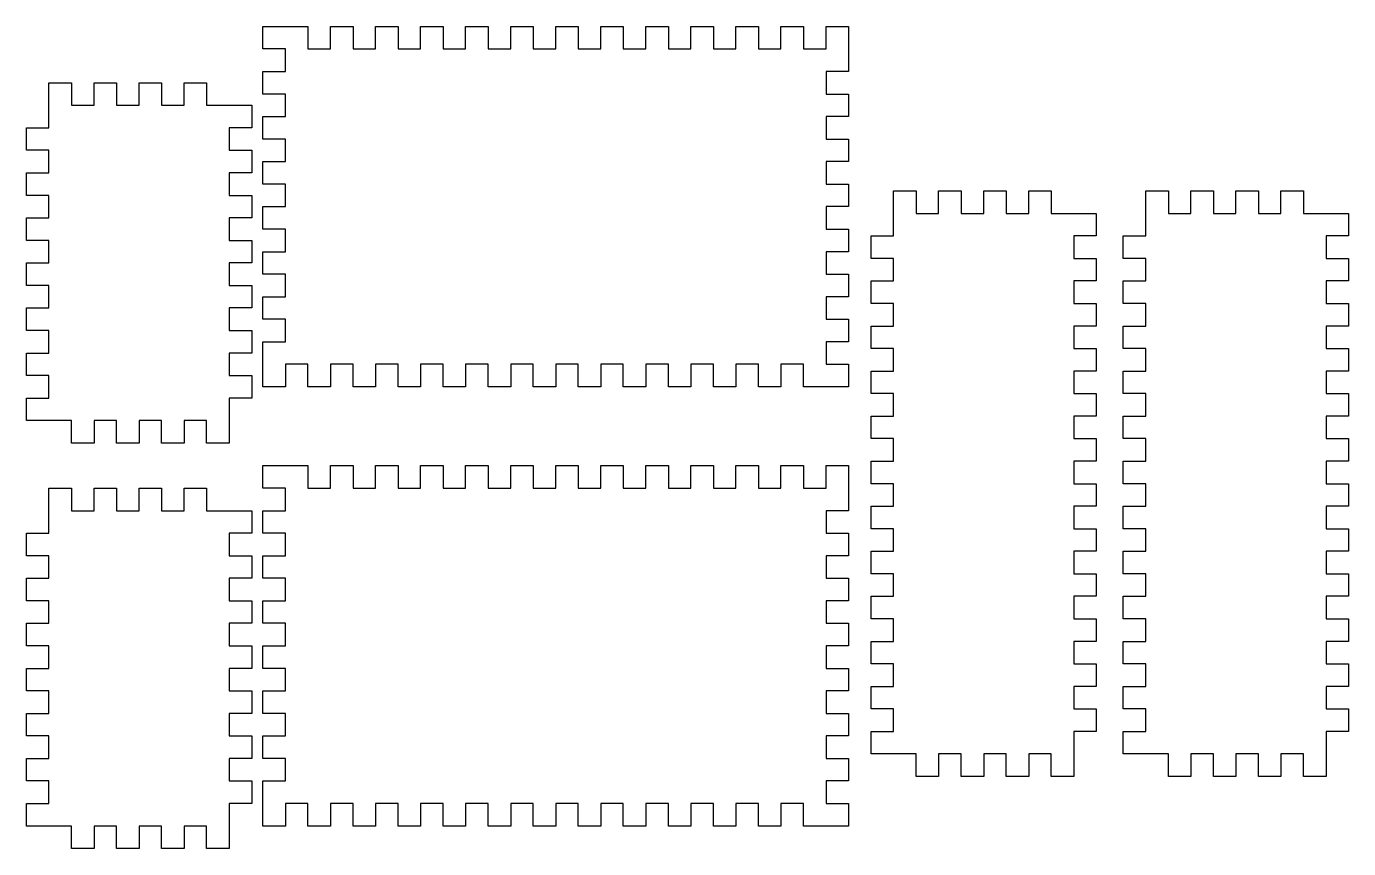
# Model space of a CAD drawing. Extents: x 0 to 666, y 0 to 414.
import ezdxf

# ---------------------------------------------------------------- set-up
doc = ezdxf.new("R2010")
doc.units = 0
doc.layers.get('0').update_dxf_attribs({"linetype": 'CONTINUOUS'})

msp = doc.modelspace()

# ---------------------------------------------------------------- linework, layer by layer
at = {"color": 7}
for points in [[(119.455122, 232.840928), (119.455122, 255.518096), (130.793704, 255.518096), (130.793704, 266.85668), (119.455122, 266.85668), (119.455122, 278.195256), (130.793704, 278.195256), (130.793704, 289.53384), (119.455122, 289.53384), (119.455122, 300.872424), (130.793704, 300.872424), (130.793704, 312.211008), (119.455122, 312.211008), (119.455122, 323.549592), (130.793704, 323.549592), (130.793704, 334.888176), (119.455122, 334.888176), (119.455122, 346.226752), (130.793704, 346.226752), (130.793704, 357.565336), (119.455122, 357.565336), (119.455122, 368.90392), (130.793704, 368.90392), (130.793704, 380.242504), (119.455122, 380.242504), (119.455122, 391.581088), (130.793704, 391.581088), (130.793704, 402.919672), (119.455122, 402.919672), (119.455122, 414.258248), (142.132286, 414.258248), (142.132286, 402.919672), (153.47087, 402.919672), (153.47087, 414.258248), (164.809452, 414.258248), (164.809452, 402.919672), (176.148034, 402.919672), (176.148034, 414.258248), (187.486618, 414.258248), (187.486618, 402.919672), (198.8252, 402.919672), (198.8252, 414.258248), (210.163782, 414.258248), (210.163782, 402.919672), (221.502368, 402.919672), (221.502368, 414.258248), (232.840952, 414.258248), (232.840952, 402.919672), (244.179528, 402.919672), (244.179528, 414.258248), (255.518112, 414.258248), (255.518112, 402.919672), (266.856696, 402.919672), (266.856696, 414.258248), (278.19528, 414.258248), (278.19528, 402.919672), (289.533864, 402.919672), (289.533864, 414.258248), (300.87244, 414.258248), (300.87244, 402.919672), (312.211024, 402.919672), (312.211024, 414.258248), (323.549608, 414.258248), (323.549608, 402.919672), (334.888192, 402.919672), (334.888192, 414.258248), (346.226776, 414.258248), (346.226776, 402.919672), (357.56536, 402.919672), (357.56536, 414.258248), (368.903936, 414.258248), (368.903936, 402.919672), (380.24252, 402.919672), (380.24252, 414.258248), (391.581104, 414.258248), (391.581104, 402.919672), (402.919688, 402.919672), (402.919688, 414.258248), (414.258272, 414.258248), (414.258272, 391.581088), (402.919688, 391.581088), (402.919688, 380.242504), (414.258272, 380.242504), (414.258272, 368.90392), (402.919688, 368.90392), (402.919688, 357.565336), (414.258272, 357.565336), (414.258272, 346.226752), (402.919688, 346.226752), (402.919688, 334.888176), (414.258272, 334.888176), (414.258272, 323.549592), (402.919688, 323.549592), (402.919688, 312.211008), (414.258272, 312.211008), (414.258272, 300.872424), (402.919688, 300.872424), (402.919688, 289.53384), (414.258272, 289.53384), (414.258272, 278.195256), (402.919688, 278.195256), (402.919688, 266.85668), (414.258272, 266.85668), (414.258272, 255.518096), (402.919688, 255.518096), (402.919688, 244.179512), (414.258272, 244.179512), (414.258272, 232.840928), (391.581104, 232.840928), (391.581104, 244.179512), (380.24252, 244.179512), (380.24252, 232.840928), (368.903936, 232.840928), (368.903936, 244.179512), (357.56536, 244.179512), (357.56536, 232.840928), (346.226776, 232.840928), (346.226776, 244.179512), (334.888192, 244.179512), (334.888192, 232.840928), (323.549608, 232.840928), (323.549608, 244.179512), (312.211024, 244.179512), (312.211024, 232.840928), (300.87244, 232.840928), (300.87244, 244.179512), (289.533864, 244.179512), (289.533864, 232.840928), (278.19528, 232.840928), (278.19528, 244.179512), (266.856696, 244.179512), (266.856696, 232.840928), (255.518112, 232.840928), (255.518112, 244.179512), (244.179528, 244.179512), (244.179528, 232.840928), (232.840952, 232.840928), (232.840952, 244.179512), (221.502368, 244.179512), (221.502368, 232.840928), (210.163782, 232.840928), (210.163782, 244.179512), (198.8252, 244.179512), (198.8252, 232.840928), (187.486618, 232.840928), (187.486618, 244.179512), (176.148034, 244.179512), (176.148034, 232.840928), (164.809452, 232.840928), (164.809452, 244.179512), (153.47087, 244.179512), (153.47087, 232.840928), (142.132286, 232.840928), (142.132286, 244.179512), (130.793704, 244.179512), (130.793704, 232.840928), (119.455122, 232.840928)], [(0.4, 215.833056), (0.4, 227.17164), (11.738584, 227.17164), (11.738584, 238.510216), (0.4, 238.510216), (0.4, 249.8488), (11.738584, 249.8488), (11.738584, 261.187384), (0.4, 261.187384), (0.4, 272.525968), (11.738584, 272.525968), (11.738584, 283.864552), (0.4, 283.864552), (0.4, 295.203136), (11.738584, 295.203136), (11.738584, 306.54172), (0.4, 306.54172), (0.4, 317.880296), (11.738584, 317.880296), (11.738584, 329.21888), (0.4, 329.21888), (0.4, 340.557464), (11.738584, 340.557464), (11.738584, 351.896048), (0.4, 351.896048), (0.4, 363.234632), (11.738584, 363.234632), (11.738584, 385.911792), (23.077168, 385.911792), (23.077168, 374.573216), (34.415752, 374.573216), (34.415752, 385.911792), (45.754336, 385.911792), (45.754336, 374.573216), (57.092917, 374.573216), (57.092917, 385.911792), (68.431499, 385.911792), (68.431499, 374.573216), (79.770082, 374.573216), (79.770082, 385.911792), (91.108665, 385.911792), (91.108665, 374.573216), (113.78583, 374.573216), (113.78583, 363.234632), (102.447247, 363.234632), (102.447247, 351.896048), (113.78583, 351.896048), (113.78583, 340.557464), (102.447247, 340.557464), (102.447247, 329.21888), (113.78583, 329.21888), (113.78583, 317.880296), (102.447247, 317.880296), (102.447247, 306.54172), (113.78583, 306.54172), (113.78583, 295.203136), (102.447247, 295.203136), (102.447247, 283.864552), (113.78583, 283.864552), (113.78583, 272.525968), (102.447247, 272.525968), (102.447247, 261.187384), (113.78583, 261.187384), (113.78583, 249.8488), (102.447247, 249.8488), (102.447247, 238.510216), (113.78583, 238.510216), (113.78583, 227.17164), (102.447247, 227.17164), (102.447247, 204.494472), (91.108665, 204.494472), (91.108665, 215.833056), (79.770082, 215.833056), (79.770082, 204.494472), (68.431499, 204.494472), (68.431499, 215.833056), (57.092917, 215.833056), (57.092917, 204.494472), (45.754336, 204.494472), (45.754336, 215.833056), (34.415752, 215.833056), (34.415752, 204.494472), (23.077168, 204.494472), (23.077168, 215.833056), (0.4, 215.833056)], [(425.596856, 48.022008), (425.596856, 59.360648), (436.935432, 59.360648), (436.935432, 70.699208), (425.596856, 70.699208), (425.596856, 82.037768), (436.935432, 82.037768), (436.935432, 93.376328), (425.596856, 93.376328), (425.596856, 104.714968), (436.935432, 104.714968), (436.935432, 116.053528), (425.596856, 116.053528), (425.596856, 127.392088), (436.935432, 127.392088), (436.935432, 138.730728), (425.596856, 138.730728), (425.596856, 150.069288), (436.935432, 150.069288), (436.935432, 161.407848), (425.596856, 161.407848), (425.596856, 172.74644), (436.935432, 172.74644), (436.935432, 184.085024), (425.596856, 184.085024), (425.596856, 195.423608), (436.935432, 195.423608), (436.935432, 206.762192), (425.596856, 206.762192), (425.596856, 218.100768), (436.935432, 218.100768), (436.935432, 229.439352), (425.596856, 229.439352), (425.596856, 240.777936), (436.935432, 240.777936), (436.935432, 252.11652), (425.596856, 252.11652), (425.596856, 263.455104), (436.935432, 263.455104), (436.935432, 274.79368), (425.596856, 274.79368), (425.596856, 286.132264), (436.935432, 286.132264), (436.935432, 297.470848), (425.596856, 297.470848), (425.596856, 308.809432), (436.935432, 308.809432), (436.935432, 331.4866), (448.274016, 331.4866), (448.274016, 320.148016), (459.6126, 320.148016), (459.6126, 331.4866), (470.951184, 331.4866), (470.951184, 320.148016), (482.289768, 320.148016), (482.289768, 331.4866), (493.628352, 331.4866), (493.628352, 320.148016), (504.966936, 320.148016), (504.966936, 331.4866), (516.305512, 331.4866), (516.305512, 320.148016), (538.98268, 320.148016), (538.98268, 308.809432), (527.644096, 308.809432), (527.644096, 297.470848), (538.98268, 297.470848), (538.98268, 286.132264), (527.644096, 286.132264), (527.644096, 274.79368), (538.98268, 274.79368), (538.98268, 263.455104), (527.644096, 263.455104), (527.644096, 252.11652), (538.98268, 252.11652), (538.98268, 240.777936), (527.644096, 240.777936), (527.644096, 229.439352), (538.98268, 229.439352), (538.98268, 218.100768), (527.644096, 218.100768), (527.644096, 206.762192), (538.98268, 206.762192), (538.98268, 195.423608), (527.644096, 195.423608), (527.644096, 184.085024), (538.98268, 184.085024), (538.98268, 172.74644), (527.644096, 172.74644), (527.644096, 161.407848), (538.98268, 161.407848), (538.98268, 150.069288), (527.644096, 150.069288), (527.644096, 138.730728), (538.98268, 138.730728), (538.98268, 127.392088), (527.644096, 127.392088), (527.644096, 116.053528), (538.98268, 116.053528), (538.98268, 104.714968), (527.644096, 104.714968), (527.644096, 93.376328), (538.98268, 93.376328), (538.98268, 82.037768), (527.644096, 82.037768), (527.644096, 70.699208), (538.98268, 70.699208), (538.98268, 59.360648), (527.644096, 59.360648), (527.644096, 36.683448), (516.305512, 36.683448), (516.305512, 48.022008), (504.966936, 48.022008), (504.966936, 36.683448), (493.628352, 36.683448), (493.628352, 48.022008), (482.289768, 48.022008), (482.289768, 36.683448), (470.951184, 36.683448), (470.951184, 48.022008), (459.6126, 48.022008), (459.6126, 36.683448), (448.274016, 36.683448), (448.274016, 48.022008), (425.596856, 48.022008)], [(552.588976, 48.022008), (552.588976, 59.360648), (563.92756, 59.360648), (563.92756, 70.699208), (552.588976, 70.699208), (552.588976, 82.037768), (563.92756, 82.037768), (563.92756, 93.376328), (552.588976, 93.376328), (552.588976, 104.714968), (563.92756, 104.714968), (563.92756, 116.053528), (552.588976, 116.053528), (552.588976, 127.392088), (563.92756, 127.392088), (563.92756, 138.730728), (552.588976, 138.730728), (552.588976, 150.069288), (563.92756, 150.069288), (563.92756, 161.407848), (552.588976, 161.407848), (552.588976, 172.74644), (563.92756, 172.74644), (563.92756, 184.085024), (552.588976, 184.085024), (552.588976, 195.423608), (563.92756, 195.423608), (563.92756, 206.762192), (552.588976, 206.762192), (552.588976, 218.100768), (563.92756, 218.100768), (563.92756, 229.439352), (552.588976, 229.439352), (552.588976, 240.777936), (563.92756, 240.777936), (563.92756, 252.11652), (552.588976, 252.11652), (552.588976, 263.455104), (563.92756, 263.455104), (563.92756, 274.79368), (552.588976, 274.79368), (552.588976, 286.132264), (563.92756, 286.132264), (563.92756, 297.470848), (552.588976, 297.470848), (552.588976, 308.809432), (563.92756, 308.809432), (563.92756, 331.4866), (575.266144, 331.4866), (575.266144, 320.148016), (586.604728, 320.148016), (586.604728, 331.4866), (597.943312, 331.4866), (597.943312, 320.148016), (609.281896, 320.148016), (609.281896, 331.4866), (620.620472, 331.4866), (620.620472, 320.148016), (631.959056, 320.148016), (631.959056, 331.4866), (643.29764, 331.4866), (643.29764, 320.148016), (665.974808, 320.148016), (665.974808, 308.809432), (654.636224, 308.809432), (654.636224, 297.470848), (665.974808, 297.470848), (665.974808, 286.132264), (654.636224, 286.132264), (654.636224, 274.79368), (665.974808, 274.79368), (665.974808, 263.455104), (654.636224, 263.455104), (654.636224, 252.11652), (665.974808, 252.11652), (665.974808, 240.777936), (654.636224, 240.777936), (654.636224, 229.439352), (665.974808, 229.439352), (665.974808, 218.100768), (654.636224, 218.100768), (654.636224, 206.762192), (665.974808, 206.762192), (665.974808, 195.423608), (654.636224, 195.423608), (654.636224, 184.085024), (665.974808, 184.085024), (665.974808, 172.74644), (654.636224, 172.74644), (654.636224, 161.407848), (665.974808, 161.407848), (665.974808, 150.069288), (654.636224, 150.069288), (654.636224, 138.730728), (665.974808, 138.730728), (665.974808, 127.392088), (654.636224, 127.392088), (654.636224, 116.053528), (665.974808, 116.053528), (665.974808, 104.714968), (654.636224, 104.714968), (654.636224, 93.376328), (665.974808, 93.376328), (665.974808, 82.037768), (654.636224, 82.037768), (654.636224, 70.699208), (665.974808, 70.699208), (665.974808, 59.360648), (654.636224, 59.360648), (654.636224, 36.683448), (643.29764, 36.683448), (643.29764, 48.022008), (631.959056, 48.022008), (631.959056, 36.683448), (620.620472, 36.683448), (620.620472, 48.022008), (609.281896, 48.022008), (609.281896, 36.683448), (597.943312, 36.683448), (597.943312, 48.022008), (586.604728, 48.022008), (586.604728, 36.683448), (575.266144, 36.683448), (575.266144, 48.022008), (552.588976, 48.022008)], [(119.455122, 11.738568), (119.455122, 34.415768), (130.793704, 34.415768), (130.793704, 45.754328), (119.455122, 45.754328), (119.455122, 57.092888), (130.793704, 57.092888), (130.793704, 68.431448), (119.455122, 68.431448), (119.455122, 79.770088), (130.793704, 79.770088), (130.793704, 91.108648), (119.455122, 91.108648), (119.455122, 102.447208), (130.793704, 102.447208), (130.793704, 113.785848), (119.455122, 113.785848), (119.455122, 125.124408), (130.793704, 125.124408), (130.793704, 136.462968), (119.455122, 136.462968), (119.455122, 147.801528), (130.793704, 147.801528), (130.793704, 159.140168), (119.455122, 159.140168), (119.455122, 170.478728), (130.793704, 170.478728), (130.793704, 181.817304), (119.455122, 181.817304), (119.455122, 193.155888), (142.132286, 193.155888), (142.132286, 181.817304), (153.47087, 181.817304), (153.47087, 193.155888), (164.809452, 193.155888), (164.809452, 181.817304), (176.148034, 181.817304), (176.148034, 193.155888), (187.486618, 193.155888), (187.486618, 181.817304), (198.8252, 181.817304), (198.8252, 193.155888), (210.163782, 193.155888), (210.163782, 181.817304), (221.502368, 181.817304), (221.502368, 193.155888), (232.840952, 193.155888), (232.840952, 181.817304), (244.179528, 181.817304), (244.179528, 193.155888), (255.518112, 193.155888), (255.518112, 181.817304), (266.856696, 181.817304), (266.856696, 193.155888), (278.19528, 193.155888), (278.19528, 181.817304), (289.533864, 181.817304), (289.533864, 193.155888), (300.87244, 193.155888), (300.87244, 181.817304), (312.211024, 181.817304), (312.211024, 193.155888), (323.549608, 193.155888), (323.549608, 181.817304), (334.888192, 181.817304), (334.888192, 193.155888), (346.226776, 193.155888), (346.226776, 181.817304), (357.56536, 181.817304), (357.56536, 193.155888), (368.903936, 193.155888), (368.903936, 181.817304), (380.24252, 181.817304), (380.24252, 193.155888), (391.581104, 193.155888), (391.581104, 181.817304), (402.919688, 181.817304), (402.919688, 193.155888), (414.258272, 193.155888), (414.258272, 170.478728), (402.919688, 170.478728), (402.919688, 159.140168), (414.258272, 159.140168), (414.258272, 147.801528), (402.919688, 147.801528), (402.919688, 136.462968), (414.258272, 136.462968), (414.258272, 125.124408), (402.919688, 125.124408), (402.919688, 113.785848), (414.258272, 113.785848), (414.258272, 102.447208), (402.919688, 102.447208), (402.919688, 91.108648), (414.258272, 91.108648), (414.258272, 79.770088), (402.919688, 79.770088), (402.919688, 68.431448), (414.258272, 68.431448), (414.258272, 57.092888), (402.919688, 57.092888), (402.919688, 45.754328), (414.258272, 45.754328), (414.258272, 34.415768), (402.919688, 34.415768), (402.919688, 23.077128), (414.258272, 23.077128), (414.258272, 11.738568), (391.581104, 11.738568), (391.581104, 23.077128), (380.24252, 23.077128), (380.24252, 11.738568), (368.903936, 11.738568), (368.903936, 23.077128), (357.56536, 23.077128), (357.56536, 11.738568), (346.226776, 11.738568), (346.226776, 23.077128), (334.888192, 23.077128), (334.888192, 11.738568), (323.549608, 11.738568), (323.549608, 23.077128), (312.211024, 23.077128), (312.211024, 11.738568), (300.87244, 11.738568), (300.87244, 23.077128), (289.533864, 23.077128), (289.533864, 11.738568), (278.19528, 11.738568), (278.19528, 23.077128), (266.856696, 23.077128), (266.856696, 11.738568), (255.518112, 11.738568), (255.518112, 23.077128), (244.179528, 23.077128), (244.179528, 11.738568), (232.840952, 11.738568), (232.840952, 23.077128), (221.502368, 23.077128), (221.502368, 11.738568), (210.163782, 11.738568), (210.163782, 23.077128), (198.8252, 23.077128), (198.8252, 11.738568), (187.486618, 11.738568), (187.486618, 23.077128), (176.148034, 23.077128), (176.148034, 11.738568), (164.809452, 11.738568), (164.809452, 23.077128), (153.47087, 23.077128), (153.47087, 11.738568), (142.132286, 11.738568), (142.132286, 23.077128), (130.793704, 23.077128), (130.793704, 11.738568), (119.455122, 11.738568)], [(0.4, 11.738568), (0.4, 23.077128), (11.738584, 23.077128), (11.738584, 34.415768), (0.4, 34.415768), (0.4, 45.754328), (11.738584, 45.754328), (11.738584, 57.092888), (0.4, 57.092888), (0.4, 68.431448), (11.738584, 68.431448), (11.738584, 79.770088), (0.4, 79.770088), (0.4, 91.108648), (11.738584, 91.108648), (11.738584, 102.447208), (0.4, 102.447208), (0.4, 113.785848), (11.738584, 113.785848), (11.738584, 125.124408), (0.4, 125.124408), (0.4, 136.462968), (11.738584, 136.462968), (11.738584, 147.801528), (0.4, 147.801528), (0.4, 159.140168), (11.738584, 159.140168), (11.738584, 181.817304), (23.077168, 181.817304), (23.077168, 170.478728), (34.415752, 170.478728), (34.415752, 181.817304), (45.754336, 181.817304), (45.754336, 170.478728), (57.092917, 170.478728), (57.092917, 181.817304), (68.431499, 181.817304), (68.431499, 170.478728), (79.770082, 170.478728), (79.770082, 181.817304), (91.108665, 181.817304), (91.108665, 170.478728), (113.78583, 170.478728), (113.78583, 159.140168), (102.447247, 159.140168), (102.447247, 147.801528), (113.78583, 147.801528), (113.78583, 136.462968), (102.447247, 136.462968), (102.447247, 125.124408), (113.78583, 125.124408), (113.78583, 113.785848), (102.447247, 113.785848), (102.447247, 102.447208), (113.78583, 102.447208), (113.78583, 91.108648), (102.447247, 91.108648), (102.447247, 79.770088), (113.78583, 79.770088), (113.78583, 68.431448), (102.447247, 68.431448), (102.447247, 57.092888), (113.78583, 57.092888), (113.78583, 45.754328), (102.447247, 45.754328), (102.447247, 34.415768), (113.78583, 34.415768), (113.78583, 23.077128), (102.447247, 23.077128), (102.447247, 0.400008), (91.108665, 0.400008), (91.108665, 11.738568), (79.770082, 11.738568), (79.770082, 0.400008), (68.431499, 0.400008), (68.431499, 11.738568), (57.092917, 11.738568), (57.092917, 0.400008), (45.754336, 0.400008), (45.754336, 11.738568), (34.415752, 11.738568), (34.415752, 0.400008), (23.077168, 0.400008), (23.077168, 11.738568), (0.4, 11.738568)]]:
    msp.add_lwpolyline(points, dxfattribs=at)

doc.saveas('drawing.dxf')
